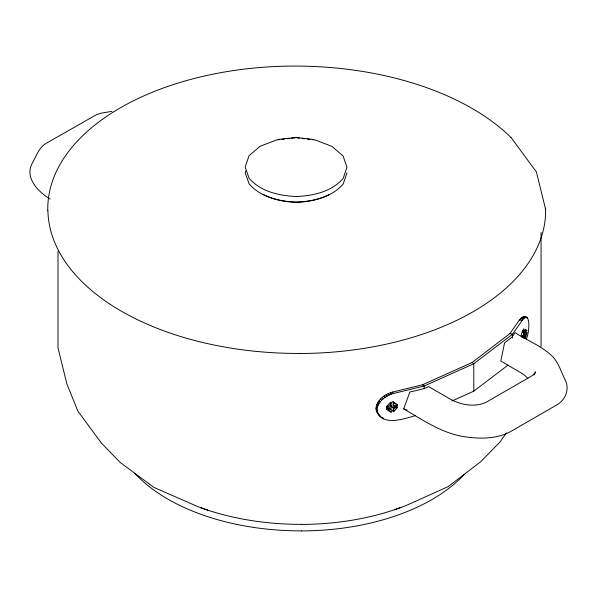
<?xml version="1.0" encoding="UTF-8"?>
<svg xmlns="http://www.w3.org/2000/svg" width="597" height="597" viewBox="0 0 597 597"><rect width="100%" height="100%" fill="white"/><g stroke="black" fill="none" stroke-linecap="round" stroke-linejoin="round"><path stroke-width="0.9" d="M415.37 415.616C403.788 418.893 381.826 427.094 376.177 410.072C375.229 401.065 384.587 394.162 392.52 392.08L422.512 384.796L472.137 362.491L510.002 333.507L519.487 319.917C532.315 307.739 529.203 333.768 526.226 339.23M378.923 414.997C372.632 405.423 384.826 395.468 393.542 393.468L424.176 386.02L473.794 363.715L512.45 334.275L522.95 319.343L524.688 317.783L526.248 317.343M386.774 406.729L386.774 409.117L390.483 408.214M522.532 330.566L521.024 335.984L522.815 336.402L524.315 334.245L524.315 330.984L522.532 330.566L522.532 332.193M522.815 336.402L524.315 330.984M525.539 332.566L524.032 334.723L524.032 337.977L525.42 338.305L526.927 332.887L525.144 332.469L523.636 334.626M245.77 170.936L245.18 172.667L249.113 183.921C260.926 197.353 279.083 201.308 296.224 202.137C313.291 201.361 331.439 197.503 343.163 184.07L346.984 172.831M527.897 378.438L523.897 374.528L500.823 361.066L504.569 342.85L511.913 337.23L515.107 332.648C527.688 340.947 542.658 346.185 553.247 357.245C559.068 363.685 561.247 372.364 565.165 379.931C570.083 389.251 565.15 400.766 556.068 405.333L510.331 431.743C496.913 438.832 481.033 439.004 466.332 436.989C443.071 434.094 423.445 420.325 403.706 408.9L409.841 392.065L424.422 388.52L428.631 386.625L450.287 399.132C461.13 405.012 475.167 407.706 486.615 401.997L531.143 376.289L533.196 374.879L535.71 371.841L534.069 374.961M522.927 330.656L524.032 329.081L524.032 332.335L525.42 332.663L526.927 330.507L525.42 329.402L525.42 332.663M521.927 337.738L522.927 336.305M523.315 338.066L524.315 336.626L522.532 336.208M525.42 338.305L525.42 335.051L526.927 332.887M506.42 432.825L500.017 441.996L480.794 461.645L448.183 486.615L405.43 505.823L394.617 509.666M386.602 406.497L390.319 402.341L391.072 403.363L391.072 406.624L387.356 407.527L386.602 406.497L388.087 406.139M387.356 407.527L391.072 403.363M393.796 411.602L397.505 407.445L396.751 406.423L393.035 407.326L393.796 408.348L393.796 411.602L393.035 410.579M523.181 335.439L524.032 334.723L525.42 335.051M451.929 401.005L473.794 391.177L508.077 365.058M390.483 402.565L393.207 401.908L393.207 405.162M329.096 194.615C308.619 204.771 283.709 204.681 263.255 194.503M393.035 404.938L393.796 405.96L397.505 405.057L393.035 401.677M386.774 409.117L390.319 407.982L391.072 409.005L391.072 412.266L387.356 409.908L391.072 409.005M393.796 408.348L397.505 407.445M112.02 111.333L100.997 113.206L96.207 114.818L46.812 142.981C38.633 147.317 36.104 156.899 31.686 164.324C29.887 168.041 29.492 172.249 30.365 176.272C33.163 186.354 41.499 193.719 50.118 199.032M278.15 139.474L295.955 137.452L313.783 139.534M279.127 139.653L276.471 139.959L259.993 146.302L249.001 155.817L245.18 167.056L249.113 178.309C260.926 191.741 279.083 195.704 296.224 196.525C313.291 195.756 331.439 191.898 343.163 178.458L346.984 167.22L343.059 155.966L331.977 146.414L315.432 140.019L312.776 139.713M281.784 139.355L284.441 139.056M287.09 138.758L289.746 138.452M291.515 138.25L295.06 137.855M296.828 137.855L299.485 138.161M302.142 138.474L304.798 138.78M307.455 139.094L310.119 139.399M523.688 316.738L526.927 317.559M522.935 316.813L525.502 317.417M525.815 317.649L527.524 318.052M522.129 317.179L524.688 317.783M521.271 317.828L523.838 318.432M520.39 318.746L522.95 319.343M519.487 319.917L522.054 320.514M525.539 330.178L526.927 330.507M510.002 333.507L512.45 334.275M403.706 408.9L407.087 410.079M207.808 510.189L197.376 506.405L153.936 487.436L120.43 462.645L101.438 443.108L77.871 411.124L66.871 383.901L57.991 347.835L57.991 251.397M397.505 405.057L393.796 402.706L393.796 405.96M386.602 408.885L389.572 410.773M472.137 362.491L473.794 363.715L473.794 391.177M422.512 384.796L424.176 386.02L424.176 388.766M377.901 413.617L381.781 417.803M524.36 316.955L524.957 317.447M510.92 137.347L536.404 171.936L545.554 209.099M392.52 392.08L393.542 393.468M390.319 392.736L391.341 394.117M388.154 393.61L389.169 394.998M386.058 394.699L387.08 396.08M384.08 395.975L385.095 397.356M382.244 397.415L383.259 398.803M391.072 412.266L390.483 411.467L393.207 410.811L393.207 407.55L390.483 405.826L391.766 405.393L391.714 407.706L396.923 406.647L396.923 404.266M380.58 399.005L381.602 400.386M379.125 400.706L380.147 402.094M377.894 402.497L378.916 403.885M376.916 404.348L377.938 405.729M376.207 406.221L377.229 407.602M375.782 408.087L376.797 409.467M382.565 417.497L383.587 418.878M376.177 410.072L377.2 411.452M376.886 411.923L377.908 413.303M379.199 415.124L380.222 416.505M541.069 232.434L541.069 346.491M524.315 336.626L524.315 338.26M523.636 328.984L523.636 331.432M512.39 334.253L512.45 337.932M545.606 209.099A247.367 142.817 0 0 1 299.276 353.514M510.868 137.37A250.471 144.608 0 0 0 294.105 66.073A247.367 142.817 0 0 0 47.775 210.48M299.276 353.446A250.397 144.564 0 0 1 47.894 210.48M400.915 507.457A185.689 107.206 0 0 1 301.47 524.405M301.47 524.353A187.965 108.52 0 0 1 200.547 507.659M301.47 530.875A187.965 108.52 0 0 1 134.668 473.197M464.309 474.428A185.689 107.206 0 0 1 301.47 530.927"/></g></svg>
